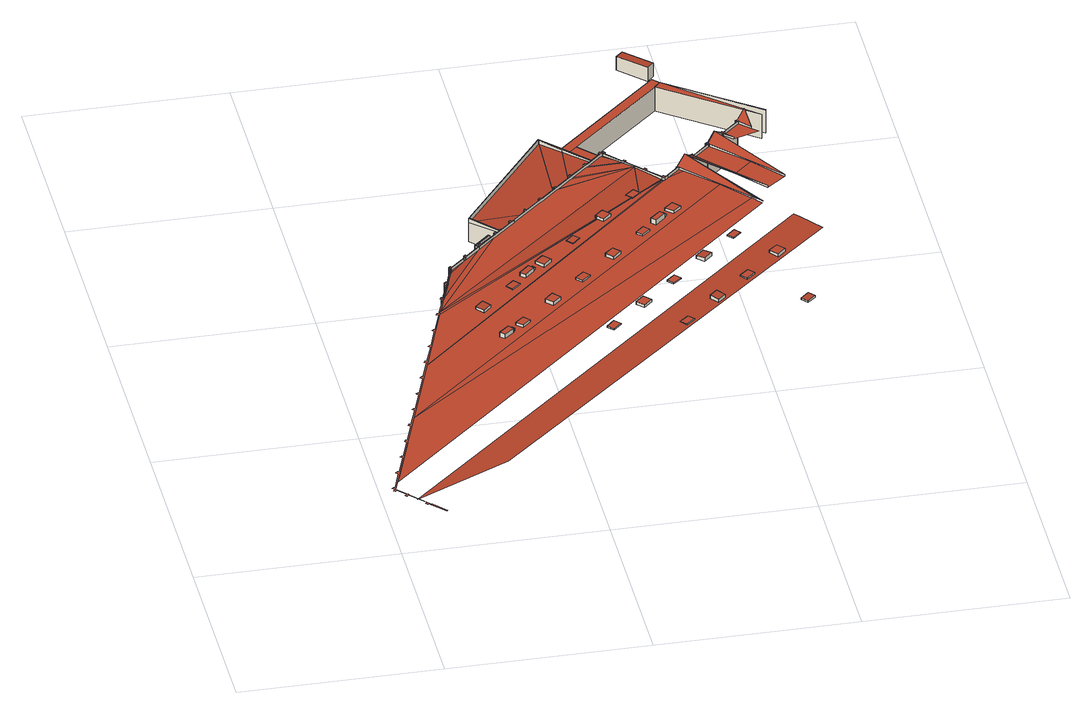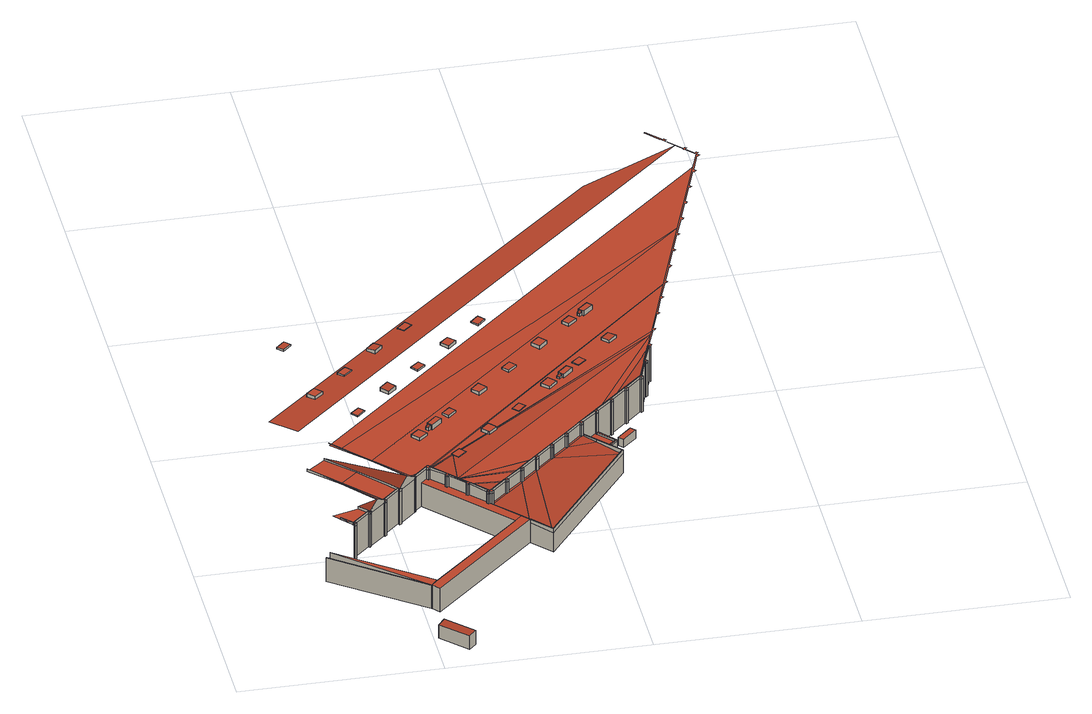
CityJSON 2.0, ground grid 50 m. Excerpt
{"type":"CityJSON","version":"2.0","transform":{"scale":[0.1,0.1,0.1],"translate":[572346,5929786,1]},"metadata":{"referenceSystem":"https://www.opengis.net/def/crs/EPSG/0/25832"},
"CityObjects":{
"building1":{"type":"Building","attributes":{"Grundfläche 2D":"14408.386619","Grundhöhe NN":"1.599"},"children":["building1-1","building1-2","building1-3","building1-4","building1-5","building1-6","building1-7","building1-8","building1-9","building1-10","building1-11","building1-12","building1-13","building1-14","building1-15","building1-16","building1-17","building1-18","building1-19","building1-20","building1-21","building1-22","building1-23","building1-24","building1-25","building1-26","building1-27","building1-28","building1-29","building1-30","building1-31"],"geometry":[{"type":"MultiSurface","lod":"3","boundaries":[[[0,1,2,3]],[[0,4,5,1]],[[6,7,8,9]],[[10,9,8]],[[1,11,12,2]],[[13,14,6,9,10]],[[11,1,5,15]],[[11,15,16,17]],[[11,17,18,12]],[[17,19,20,18]],[[19,17,16,21]],[[19,22,23,20]],[[22,19,21,24]],[[25,14,13,26]],[[26,27,28,29,30,31,32,33,34,25]],[[22,35,36,23]],[[35,22,24,37]],[[38,39,35,37,40,41]],[[42,31,30,43]],[[36,35,39,38,44,45]],[[43,30,46]],[[44,38,47,48]],[[47,38,41,49]],[[47,50,51,48]],[[50,47,49,52]],[[53,46,30]],[[54,55,56,10,8,57]],[[58,53,30,29,28,27,26,13,10,59,60,61]],[[56,59,10]],[[62,63,42,43,46,53]],[[50,64,65,51]],[[64,50,52,66]],[[67,62,53,58]],[[67,58,61,68]],[[69,64,66,70]],[[64,69,71,65]],[[71,69,72,73]],[[72,69,70,74]],[[73,72,75,76,77,78]],[[76,75,72,74,79,80]],[[81,82,83,84,85,86,87,88,89,90,91,92,93,94,95,96,97,98,99,100,7,6,14,25,34,33,32,31,42,63,62,67,68,101,102,103,104,105,106,107,108,109,110,111,112,113,114,115,116,117,118,119,120,121,122,123,124,125,126,127,128,129,130,131,132,133,134,135,136,137,138,139,140,141,142,143,144,145,146,147,148,149,150,151,152,153,154,155,156,157,158,159,160,161,162,163,164,165,166,167,168,169,170,171,172,173,174,175,176,177,178,179,180,181,182,183,184,185,186,187,188,189,190,191,192,193,194,195,196,197,80,79,74,70,66,52,49,41,40,37,24,21,16,15,5,4,198,199,200,201,202,203,204,205,206,207,208,209,210,211,212,213,214,215,216,217,218,219,220,221,222,223,224,225,226,227,228,229,230,231,232,233,234,235,236,237,238,239,240,241,242,243,244,245,246,247,248,249,250,251,252,253,254,255,256,257,258,259,260,261,262,263,264,265,266,267,268,269,270]],[[61,60,59,56,102,101,68]],[[77,76,271,272]],[[271,76,80,197]],[[273,271,197,196]],[[271,273,274,272]],[[274,273,275,276,277,278]],[[276,275,273,196,195,194]],[[276,279,280,277]],[[279,276,194,193]],[[279,281,282,280]],[[281,279,193,192]],[[283,284,285,286]],[[284,287,288,285]],[[289,281,192,191]],[[281,289,290,282]],[[286,290,289,291,292,293,283]],[[292,291,289,191,190,189]],[[292,294,295,293]],[[294,292,189,188]],[[56,55,54,296,297,298,299,104,103,102]],[[300,301,302,303,304]],[[287,284,283,293,295,305,306,307,308,309]],[[310,311,312]],[[313,314,315,316,317,318,319,320]],[[308,314,313,320,319,321,288,287,309]],[[322,323,324]],[[294,325,326,306,305,295]],[[326,325,294,188,187,186]],[[327,300,304,328]],[[314,329,330,315]],[[314,308,307,329]],[[312,331,332,333,334,335,336,337,338,310]],[[339,326,186,185]],[[326,339,330,329,307,306]],[[330,339,340,341,342,327,328]],[[341,340,339,185,184,183]],[[343,344,342,341]],[[343,341,183,182]],[[345,300,327,342]],[[105,104,299,346]],[[347,348,349,350,351,352,346,299,298,297,296,54,57,353,354]],[[300,345,355,356,302,301]],[[357,358,344,343]],[[357,343,182,181]],[[345,342,344,358]],[[359,360,303,302]],[[181,180,361,357]],[[357,361,345,358]],[[362,355,345,361]],[[362,361,180,179]],[[363,364,365,366,347,354,367]],[[368,369,355,362]],[[368,362,179,178]],[[319,370,371,321]],[[372,373,369,368]],[[372,368,178,177]],[[356,355,369,373,374]],[[375,376,372,177,176,175]],[[372,376,375,356,374,373]],[[375,377,378,356]],[[377,375,175,174]],[[377,379,380,381,382,378]],[[380,379,377,174,173,172]],[[383,384,385,359,302,356,378]],[[370,319,318,386]],[[387,388,381,380]],[[383,378,382,381,388]],[[364,363,367,389,390,391,392,393,394,395,366,365]],[[387,380,172,171]],[[396,397,398,390,324,323,399]],[[400,387,171,170]],[[400,383,388,387]],[[400,401,384,383]],[[401,400,170,169]],[[402,403,386,318,317,316,315,330,328,304,303,360,404,405,406,407,408,409,410,411]],[[401,412,413,384]],[[169,168,412,401]],[[414,415,413,412]],[[414,412,168,167]],[[416,417,384,413,415]],[[352,351,350,349,418,419,420,421,422,423,424,425,426,113,112,111,110,109,108,107,106,105,346]],[[427,428,429,430,431]],[[414,167,166,165,432,433]],[[414,433,432,417,416,415]],[[434,435,417,432]],[[434,432,165,164]],[[348,418,349]],[[436,437,435,434]],[[436,434,164,163]],[[394,393,392,391,390,398,397,396,399,395]],[[438,439,322,324,312,311,440]],[[435,441,442,443,385,384,417]],[[444,445,437,436]],[[365,364,363,367,363,364,365,366,395,366]],[[360,359,385,404]],[[404,385,443,405]],[[435,437,445,446]],[[444,436,163,162]],[[419,348,421,420]],[[348,419,418]],[[403,447,370,386]],[[447,448,371,370]],[[443,442,441,407,406,405]],[[449,444,162,161]],[[449,446,445,444]],[[450,451,446,449]],[[450,449,161,160]],[[450,452,453,454,455,451]],[[453,452,450,160,159,158]],[[456,457,403,402]],[[458,441,435,446,451,459,460,461,462]],[[463,464,454,453]],[[462,461,460,408,407,441,458]],[[348,465,421]],[[459,451,455,454,464]],[[422,466,467,423]],[[463,453,158,157]],[[421,465,468,469,470,422]],[[471,472,473,474]],[[475,456,402,411]],[[467,476,423]],[[476,477,424,423]],[[478,463,157,156]],[[463,478,459,464]],[[479,408,460,459,478]],[[479,478,156,155]],[[408,479,480,481,410,409]],[[481,480,479,155,154,153]],[[425,482,426]],[[424,477,482,425]],[[410,481,483,484,485,475,411]],[[484,483,481,153,152,151]],[[486,487,488,150,149,148]],[[488,487,486,489,490,491]],[[466,422,470]],[[488,491,485,484]],[[488,484,151,150]],[[486,492,493,494,495,489]],[[486,148,147,146,493,492]],[[114,113,426,482,477,476,467,466,470,469,468,465,121,120,119,118,117,116,115]],[[496,497,494,493]],[[395,347,366]],[[496,493,146,145]],[[498,499,144,143]],[[472,500,501,473]],[[498,502,503,499]],[[499,503,497,496]],[[499,496,145,144]],[[504,500,472,456,475,485,491,490,489,495,494,497,503,502,505,506,507,508,509,510,511]],[[465,348,122,121]],[[512,513,505,502,498]],[[348,347,123,122]],[[457,514,515,448,447,403]],[[512,498,143,142,513]],[[516,506,505,513]],[[516,513,142,141]],[[517,518,140,139]],[[517,508,507,518]],[[518,507,506,516]],[[518,516,141,140]],[[347,395,124,123]],[[517,519,509,508]],[[519,517,139,138]],[[395,399,323,322,439,128,127,126,125,124]],[[520,510,509,519]],[[520,519,138,137]],[[520,521,522,504,511,510]],[[520,137,136,135,522,521]],[[439,438,129,128]],[[504,522,523,524,501,500]],[[522,135,134,523]],[[129,438,525,130]],[[526,514,457,456,472,471,527]],[[438,440,525]],[[528,523,134,133]],[[523,528,529,524]],[[528,530,531,529]],[[528,133,132,530]],[[131,132,131,130]],[[530,532,533,531]],[[527,471,474,534]],[[535,536,537,538,132,131,130]],[[130,525,440,311,310,536,535]],[[132,538,539,540,541,532,530]],[[532,542,543,533]],[[532,544,545,546,547,548,542]],[[543,542,548,549]],[[549,548,547,546,550,551]],[[552,553,554,555,556,540,539,538]],[[537,557,538]],[[558,559,538]],[[550,546,560,561,562,563]],[[564,565,554,553,552,566,567]],[[558,538,557,568,569]],[[570,571,570,572,573,574,561,560,546,545,565,564,567,575,576,577]],[[578,574,579,580,581,582]],[[580,583,584,581]],[[561,574,578,562]],[[573,585,586,583,580,579,574]],[[583,586,587,584]],[[588,589,590,591,592]],[[588,572,570,589]],[[593,591,590,594,595,596,597,586]],[[586,597,598,587]],[[589,599,594,590]],[[526,527,600]],[[577,575,601,599,589,570]],[[514,526,602,515]],[[567,566,601,575]],[[602,526,603,604]],[[597,605,606,598]],[[607,608,595,594,609,610]],[[606,605,611,612,613,614]],[[597,615,616,617,612,611,605]],[[612,617,618,613]],[[619,610,609,620]],[[621,526,600]],[[617,622,623,618]],[[624,603,526]],[[625,626,627,622,617,616,619,620,628,629,630,629]],[[623,622,631,632,633,634]],[[632,635,636,633]],[[637,635,632,631,622,627,638]],[[635,637,639,636]],[[600,527,534,640,621]],[[641,642,643,644,645,646,647,648]],[[603,649,650,604]],[[648,647,646,626,625,629]],[[624,649,603]]],"semantics":{"surfaces":[{"type":"WallSurface"},{"type":"RoofSurface"}],"values":[0,0,0,1,0,0,0,0,0,0,0,0,0,0,0,0,0,0,0,0,1,0,0,0,0,1,1,1,1,0,0,0,0,0,0,0,0,0,0,0,1,0,0,0,0,0,0,0,0,0,0,0,0,0,0,0,0,0,0,0,0,0,1,1,0,0,1,0,0,0,0,0,1,0,0,0,0,0,0,1,0,1,1,0,0,1,0,0,0,0,0,1,0,0,0,0,0,1,0,0,0,0,0,0,1,0,0,1,1,0,1,0,0,0,0,1,0,0,0,0,1,0,1,0,0,0,0,1,0,0,1,1,1,0,1,0,0,1,0,1,1,0,0,0,0,0,0,0,0,0,0,1,0,0,1,1,1,0,1,0,0,1,1,0,0,0,0,0,0,1,1,0,0,0,0,1,0,0,0,0,0,0,1,0,0,0,0,0,0,1,0,0,0,0,0,0,0,0,0,0,0,0,0,0,0,0,0,0,0,0,0,0,0,1,1,0,0,0,0,0,0,0,1,0,0,0,1,0,0,1,1,1,0,0,1,1,0,0,0,1,0,1,0,0,0,1,0,0,0,1,0,0,1,0,1,0,0,1,0,1,1,0,0,1,0,0,1,0,0,1]}}]},
"building1-1":{"type":"BuildingInstallation","parents":["building1"],"geometry":[{"type":"MultiSurface","lod":"3","boundaries":[[[651,652,653,654]],[[655,656,652,651]],[[657,653,652,656,658,659,660,661]],[[657,662,654,653]],[[662,655,651,654]]],"semantics":{"surfaces":[{"type":"RoofSurface"},{"type":"WallSurface"}],"values":[0,1,1,1,1]}}]},
"building1-2":{"type":"BuildingInstallation","parents":["building1"],"geometry":[{"type":"MultiSurface","lod":"3","boundaries":[[[663,664,665,666]],[[666,665,667,668]],[[668,669,663,666]],[[664,663,669,670]],[[670,667,665,664]]],"semantics":{"surfaces":[{"type":"RoofSurface"},{"type":"WallSurface"}],"values":[0,1,1,1,1]}}]},
"building1-3":{"type":"BuildingInstallation","parents":["building1"],"geometry":[{"type":"MultiSurface","lod":"3","boundaries":[[[671,660,659,672]],[[658,673,672,659]],[[673,674,671,672]],[[674,661,660,671]]],"semantics":{"surfaces":[{"type":"RoofSurface"},{"type":"WallSurface"}],"values":[0,1,1,1]}}]},
"building1-4":{"type":"BuildingInstallation","parents":["building1"],"geometry":[{"type":"MultiSurface","lod":"3","boundaries":[[[675,676,677,678]],[[678,677,679,680]],[[675,678,680,681]],[[676,675,681,682]],[[677,676,682,679]]],"semantics":{"surfaces":[{"type":"RoofSurface"},{"type":"WallSurface"}],"values":[0,1,1,1,1]}}]},
"building1-5":{"type":"BuildingInstallation","parents":["building1"],"geometry":[{"type":"MultiSurface","lod":"3","boundaries":[[[683,684,685,686]],[[687,688,686,685]],[[683,686,688,689]],[[689,690,684,683]],[[685,684,690,687]]],"semantics":{"surfaces":[{"type":"RoofSurface"},{"type":"WallSurface"}],"values":[0,1,1,1,1]}}]},
"building1-6":{"type":"BuildingInstallation","parents":["building1"],"geometry":[{"type":"MultiSurface","lod":"3","boundaries":[[[691,692,693,694]],[[694,693,695,696]],[[691,694,696,697]],[[692,691,697,698]],[[693,692,698,695]]],"semantics":{"surfaces":[{"type":"RoofSurface"},{"type":"WallSurface"}],"values":[0,1,1,1,1]}}]},
"building1-7":{"type":"BuildingInstallation","parents":["building1"],"geometry":[{"type":"MultiSurface","lod":"3","boundaries":[[[699,700,701,702,703]],[[699,703,704,705]],[[705,706,700,699]],[[706,707,701,700]],[[708,709,710,711,704,703,702,701,707]]],"semantics":{"surfaces":[{"type":"RoofSurface"},{"type":"WallSurface"}],"values":[0,1,1,1,1]}}]},
"building1-8":{"type":"BuildingInstallation","parents":["building1"],"geometry":[{"type":"MultiSurface","lod":"3","boundaries":[[[712,713,714,715,716,717]],[[287,713,712,309]],[[287,284,714,713]],[[284,283,715,714]],[[293,716,715,283]],[[717,716,293,718]],[[718,309,712,717]]],"semantics":{"surfaces":[{"type":"RoofSurface"},{"type":"WallSurface"}],"values":[0,1,1,1,1,1,1]}}]},
"building1-9":{"type":"BuildingInstallation","parents":["building1"],"geometry":[{"type":"MultiSurface","lod":"3","boundaries":[[[719,710,709,720]],[[708,721,720,709]],[[721,722,719,720]],[[722,711,710,719]]],"semantics":{"surfaces":[{"type":"RoofSurface"},{"type":"WallSurface"}],"values":[0,1,1,1]}}]},
"building1-10":{"type":"BuildingInstallation","parents":["building1"],"geometry":[{"type":"MultiSurface","lod":"3","boundaries":[[[723,724,725,726]],[[727,728,726,725]],[[723,726,728,729]],[[729,730,724,723]],[[725,724,730,727]]],"semantics":{"surfaces":[{"type":"RoofSurface"},{"type":"WallSurface"}],"values":[0,1,1,1,1]}}]},
"building1-11":{"type":"BuildingInstallation","parents":["building1"],"geometry":[{"type":"MultiSurface","lod":"3","boundaries":[[[731,732,733,734]],[[734,733,735,736]],[[736,737,731,734]],[[732,731,737,738]],[[738,735,733,732]]],"semantics":{"surfaces":[{"type":"RoofSurface"},{"type":"WallSurface"}],"values":[0,1,1,1,1]}}]},
"building1-12":{"type":"BuildingInstallation","parents":["building1"],"geometry":[{"type":"MultiSurface","lod":"3","boundaries":[[[739,740,741,742]],[[742,741,743,744]],[[739,742,744,745]],[[740,739,745,746]],[[741,740,746,743]]],"semantics":{"surfaces":[{"type":"RoofSurface"},{"type":"WallSurface"}],"values":[0,1,1,1,1]}}]},
"building1-13":{"type":"BuildingInstallation","parents":["building1"],"geometry":[{"type":"MultiSurface","lod":"3","boundaries":[[[747,748,749,750]],[[750,749,751,752]],[[752,753,747,750]],[[748,747,753,754]],[[754,751,749,748]]],"semantics":{"surfaces":[{"type":"RoofSurface"},{"type":"WallSurface"}],"values":[0,1,1,1,1]}}]},
"building1-14":{"type":"BuildingInstallation","parents":["building1"],"geometry":[{"type":"MultiSurface","lod":"3","boundaries":[[[755,756,757,758]],[[758,757,759,760]],[[760,761,755,758]],[[756,755,761,762]],[[762,759,757,756]]],"semantics":{"surfaces":[{"type":"RoofSurface"},{"type":"WallSurface"}],"values":[0,1,1,1,1]}}]},
"building1-15":{"type":"BuildingInstallation","parents":["building1"],"geometry":[{"type":"MultiSurface","lod":"3","boundaries":[[[763,764,765,766]],[[766,765,767,768]],[[763,766,768,769]],[[764,763,769,770]],[[765,764,770,767]]],"semantics":{"surfaces":[{"type":"RoofSurface"},{"type":"WallSurface"}],"values":[0,1,1,1,1]}}]},
"building1-16":{"type":"BuildingInstallation","parents":["building1"],"geometry":[{"type":"MultiSurface","lod":"3","boundaries":[[[771,772,773,774]],[[774,773,775,776]],[[771,774,776,777]],[[772,771,777,778]],[[778,775,773,772]]],"semantics":{"surfaces":[{"type":"RoofSurface"},{"type":"WallSurface"}],"values":[0,1,1,1,1]}}]},
"building1-17":{"type":"BuildingInstallation","parents":["building1"],"geometry":[{"type":"MultiSurface","lod":"3","boundaries":[[[779,780,781,782,783,784,785]],[[786,787,780,779]],[[780,787,363,781]],[[398,788,783,782,781,363,391]],[[788,789,784,783]],[[392,364,785,784,789,397]],[[779,785,364,786]]],"semantics":{"surfaces":[{"type":"RoofSurface"},{"type":"WallSurface"}],"values":[0,1,1,1,1,1,1]}}]},
"building1-18":{"type":"BuildingInstallation","parents":["building1"],"geometry":[{"type":"MultiSurface","lod":"3","boundaries":[[[790,791,792,793]],[[793,792,794,795]],[[790,793,795,796]],[[791,790,796,797]],[[792,791,797,794]]],"semantics":{"surfaces":[{"type":"RoofSurface"},{"type":"WallSurface"}],"values":[0,1,1,1,1]}}]},
"building1-19":{"type":"BuildingInstallation","parents":["building1"],"geometry":[{"type":"MultiSurface","lod":"3","boundaries":[[[798,799,800,801]],[[801,800,802,803]],[[798,801,803,804]],[[799,798,804,805]],[[800,799,805,802]]],"semantics":{"surfaces":[{"type":"RoofSurface"},{"type":"WallSurface"}],"values":[0,1,1,1,1]}}]},
"building1-20":{"type":"BuildingInstallation","parents":["building1"],"geometry":[{"type":"MultiSurface","lod":"3","boundaries":[[[806,807,808,809]],[[809,808,810,811]],[[806,809,811,812]],[[807,806,812,813]],[[808,807,813,810]]],"semantics":{"surfaces":[{"type":"RoofSurface"},{"type":"WallSurface"}],"values":[0,1,1,1,1]}}]},
"building1-21":{"type":"BuildingInstallation","parents":["building1"],"geometry":[{"type":"MultiSurface","lod":"3","boundaries":[[[814,815,816,817]],[[818,819,815,814]],[[820,816,815,819,821,822,823,824]],[[820,825,817,816]],[[825,818,814,817]]],"semantics":{"surfaces":[{"type":"RoofSurface"},{"type":"WallSurface"}],"values":[0,1,1,1,1]}}]},
"building1-22":{"type":"BuildingInstallation","parents":["building1"],"geometry":[{"type":"MultiSurface","lod":"3","boundaries":[[[826,827,828,829,830,831,832]],[[833,396,834,831,830]],[[394,366,832,831,834]],[[826,832,366,835]],[[835,836,827,826]],[[393,837,833,830,829,828,827,836,365]]],"semantics":{"surfaces":[{"type":"RoofSurface"},{"type":"WallSurface"}],"values":[0,1,1,1,1,1]}}]},
"building1-23":{"type":"BuildingInstallation","parents":["building1"],"geometry":[{"type":"MultiSurface","lod":"3","boundaries":[[[838,839,823,822]],[[821,840,838,822]],[[840,841,839,838]],[[841,824,823,839]]],"semantics":{"surfaces":[{"type":"RoofSurface"},{"type":"WallSurface"}],"values":[0,1,1,1]}}]},
"building1-24":{"type":"BuildingInstallation","parents":["building1"],"geometry":[{"type":"MultiSurface","lod":"3","boundaries":[[[842,843,844,845]],[[845,844,846,847]],[[842,845,847,848]],[[843,842,848,849]],[[844,843,849,846]]],"semantics":{"surfaces":[{"type":"RoofSurface"},{"type":"WallSurface"}],"values":[0,1,1,1,1]}}]},
"building1-25":{"type":"BuildingInstallation","parents":["building1"],"geometry":[{"type":"MultiSurface","lod":"3","boundaries":[[[850,851,852,853]],[[853,852,854,855]],[[850,853,855,856]],[[851,850,856,857]],[[852,851,857,854]]],"semantics":{"surfaces":[{"type":"RoofSurface"},{"type":"WallSurface"}],"values":[0,1,1,1,1]}}]},
"building1-26":{"type":"BuildingInstallation","parents":["building1"],"geometry":[{"type":"MultiSurface","lod":"3","boundaries":[[[858,859,860,861]],[[861,860,862,863]],[[858,861,863,864]],[[859,858,864,865]],[[860,859,865,862]]],"semantics":{"surfaces":[{"type":"RoofSurface"},{"type":"WallSurface"}],"values":[0,1,1,1,1]}}]},
"building1-27":{"type":"BuildingInstallation","parents":["building1"],"geometry":[{"type":"MultiSurface","lod":"3","boundaries":[[[866,867,868,869]],[[869,868,870,871]],[[866,869,871,872]],[[867,866,872,873]],[[868,867,873,870]]],"semantics":{"surfaces":[{"type":"RoofSurface"},{"type":"WallSurface"}],"values":[0,1,1,1,1]}}]},
"building1-28":{"type":"BuildingInstallation","parents":["building1"],"geometry":[{"type":"MultiSurface","lod":"3","boundaries":[[[874,875,876,877]],[[877,876,878,879]],[[874,877,879,880]],[[875,874,880,881]],[[876,875,881,878]]],"semantics":{"surfaces":[{"type":"RoofSurface"},{"type":"WallSurface"}],"values":[0,1,1,1,1]}}]},
"building1-29":{"type":"BuildingInstallation","parents":["building1"],"geometry":[{"type":"MultiSurface","lod":"3","boundaries":[[[882,883,884,885]],[[884,883,886,887]],[[885,884,887,888]],[[882,885,888,889]],[[883,882,889,886]]],"semantics":{"surfaces":[{"type":"RoofSurface"},{"type":"WallSurface"}],"values":[0,1,1,1,1]}}]},
"building1-30":{"type":"BuildingInstallation","parents":["building1"],"geometry":[{"type":"MultiSurface","lod":"3","boundaries":[[[556,555,554,890,588,592,591,593,891,892,893,894,895,896,897,898,899,900,541,540]],[[586,583,891,593]],[[583,580,892,891]],[[580,579,574,894,893,892]],[[574,561,895,894]],[[561,560,546,897,896,895]],[[546,547,548,899,898,897]],[[548,542,900,899]],[[542,532,541,900]],[[555,554,555,556]],[[571,890,554,565]],[[572,588,890,571]]],"semantics":{"surfaces":[{"type":"RoofSurface"},{"type":"WallSurface"}],"values":[0,1,1,1,1,1,1,1,1,1,1,1]}}]},
"building1-31":{"type":"BuildingInstallation","parents":["building1"],"geometry":[{"type":"MultiSurface","lod":"3","boundaries":[[[901,646,645,644,643,902,903,904,905,906,907,908,909,910,596,595,608,607,610]],[[637,635,903,902]],[[635,632,904,903]],[[632,631,622,906,905,904]],[[622,617,907,906]],[[617,612,908,907]],[[612,611,605,910,909,908]],[[605,597,596,910]],[[607,610,607,608]],[[619,630,901,610]],[[626,646,901,630]],[[645,644,645,646]]],"semantics":{"surfaces":[{"type":"RoofSurface"},{"type":"WallSurface"}],"values":[0,1,1,1,1,1,1,1,1,1,1,1]}}]},
"building2":{"type":"Building","attributes":{"Grundfläche 2D":"7.906315","Grundhöhe NN":"1.664"},"geometry":[{"type":"Solid","lod":"3","boundaries":[[[[911,912,913,914]],[[915,916,914,913]],[[916,917,911,914]],[[917,918,912,911]],[[918,915,913,912]],[[918,917,916,915]]]],"semantics":{"surfaces":[{"type":"RoofSurface"},{"type":"WallSurface"},{"type":"GroundSurface"}],"values":[[0,1,1,1,1,2]]}}]},
"building3":{"type":"Building","attributes":{"Grundfläche 2D":"22.627866","Grundhöhe NN":"1.625"},"geometry":[{"type":"Solid","lod":"3","boundaries":[[[[919,920,921,922]],[[923,924,922,921]],[[924,925,919,922]],[[925,926,920,919]],[[926,923,921,920]],[[926,925,924,923]]]],"semantics":{"surfaces":[{"type":"RoofSurface"},{"type":"WallSurface"},{"type":"GroundSurface"}],"values":[[0,1,1,1,1,2]]}}]}
},
"vertices":[
[280,900,102],[283,897,102],[283,897,6],[280,900,6],[280,900,106],[283,897,106],[286,898,106],[285,897,106],[285,897,102],[286,898,102],[288,904,102],[304,954,101],[304,954,6],[308,959,101],[308,959,106],[304,954,106],[299,960,106],[299,960,100],[299,960,6],[303,964,100],[303,964,6],[303,964,106],[306,961,100],[306,961,6],[306,961,106],[308,961,106],[308,961,101],[308,962,101],[310,967,100],[310,968,100],[324,1006,99],[324,1006,106],[310,968,106],[310,967,106],[308,962,106],[326,1018,99],[326,1018,6],[326,1018,106],[323,1022,99],[325,1019,99],[325,1019,106],[323,1022,106],[328,1017,106],[328,1017,99],[323,1022,6],[325,1019,6],[329,1018,99],[327,1026,99],[327,1026,6],[327,1026,106],[331,1022,99],[331,1022,6],[331,1022,106],[365,1051,99],[454,1133,99],[416,1098,99],[411,1093,99],[269,851,103],[369,1055,99],[410,1093,99],[408,1090,99],[370,1055,99],[365,1051,106],[329,1018,106],[370,1059,99],[370,1059,6],[370,1059,106],[369,1055,106],[370,1055,106],[367,1063,99],[367,1063,106],[367,1063,6],[371,1067,99],[371,1067,6],[371,1067,106],[372,1067,99],[375,1063,99],[375,1063,6],[372,1067,6],[372,1067,106],[375,1063,106],[110,9,106],[111,10,106],[112,11,106],[82,44,106],[81,44,106],[77,49,106],[37,94,106],[35,97,106],[33,99,106],[11,123,106],[11,125,106],[25,162,106],[25,163,106],[115,416,106],[193,636,106],[263,835,106],[266,843,106],[267,846,106],[269,850,106],[269,851,106],[410,1093,106],[411,1093,106],[509,1183,106],[514,1187,106],[514,1188,106],[553,1224,106],[596,1263,106],[597,1264,106],[727,1383,106],[732,1387,106],[770,1422,106],[771,1423,106],[774,1425,106],[775,1423,106],[811,1384,106],[812,1384,106],[815,1380,106],[816,1380,106],[817,1378,106],[835,1359,106],[836,1358,106],[836,1357,106],[837,1356,106],[890,1298,106],[892,1295,106],[893,1295,106],[894,1293,106],[896,1292,106],[905,1301,106],[938,1332,106],[937,1333,106],[935,1335,106],[933,1333,106],[935,1331,106],[900,1298,106],[898,1300,106],[895,1303,106],[892,1300,106],[859,1335,106],[863,1338,106],[859,1343,106],[855,1340,106],[819,1379,106],[822,1383,106],[818,1387,106],[815,1384,106],[814,1384,106],[778,1423,106],[778,1424,106],[782,1427,106],[778,1431,106],[774,1428,106],[774,1427,106],[773,1428,106],[769,1431,106],[765,1427,106],[768,1423,106],[729,1387,106],[728,1387,106],[725,1391,106],[720,1387,106],[724,1383,106],[684,1347,106],[681,1351,106],[676,1347,106],[676,1346,106],[680,1343,106],[640,1306,106],[637,1310,106],[632,1306,106],[636,1302,106],[596,1266,106],[593,1269,106],[592,1269,106],[588,1265,106],[591,1262,106],[592,1261,106],[552,1225,106],[548,1229,106],[544,1225,106],[547,1221,106],[508,1184,106],[504,1188,106],[500,1185,106],[500,1184,106],[504,1180,106],[502,1179,106],[463,1144,106],[460,1148,106],[457,1145,106],[456,1144,106],[459,1140,106],[419,1104,106],[416,1108,106],[411,1104,106],[411,1103,106],[415,1100,106],[276,895,106],[281,890,106],[260,833,106],[257,835,106],[257,836,106],[253,831,106],[255,829,106],[258,826,106],[238,768,106],[235,771,106],[231,767,106],[235,762,106],[215,705,106],[212,707,106],[208,703,106],[213,698,106],[192,641,106],[190,643,106],[189,644,106],[185,639,106],[188,637,106],[190,634,106],[189,633,106],[169,577,106],[167,580,106],[162,575,106],[167,570,106],[147,512,106],[144,515,106],[140,512,106],[142,509,106],[144,506,106],[124,449,106],[121,452,106],[117,448,106],[120,445,106],[122,442,106],[101,385,106],[98,387,106],[98,388,106],[94,383,106],[99,378,106],[79,321,106],[76,324,106],[72,319,106],[74,316,106],[76,314,106],[56,257,106],[53,260,106],[49,255,106],[54,250,106],[33,193,106],[30,196,106],[25,191,106],[30,186,106],[11,130,106],[8,132,106],[3,128,106],[9,122,106],[8,121,106],[5,118,106],[9,114,106],[13,117,106],[31,98,106],[31,97,106],[27,94,106],[31,89,106],[35,93,106],[72,53,106],[68,50,106],[68,49,106],[72,45,106],[75,47,106],[415,1100,99],[415,1100,6],[411,1103,99],[411,1103,6],[411,1104,99],[416,1108,99],[416,1108,6],[411,1104,6],[419,1104,99],[419,1104,6],[459,1140,99],[459,1140,6],[457,1145,42],[419,1188,42],[419,1188,6],[457,1145,6],[460,1226,42],[460,1226,6],[456,1144,99],[456,1144,6],[457,1145,99],[460,1148,99],[460,1148,42],[463,1144,99],[463,1144,42],[459,1137,99],[498,1173,99],[509,1183,99],[514,1187,99],[474,1214,65],[463,1226,64],[424,1269,60],[424,1269,71],[474,1214,71],[502,1179,42],[504,1180,42],[500,1184,42],[499,1183,42],[463,1223,42],[1081,1176,100],[1020,1243,103],[115,416,103],[463,1223,64],[499,1183,68],[499,1183,71],[463,1223,71],[460,1226,71],[421,1269,71],[421,1269,60],[460,1226,64],[421,1269,6],[894,1293,99],[893,1295,99],[193,636,99],[502,1179,99],[504,1180,99],[500,1185,68],[500,1185,71],[500,1184,68],[500,1184,71],[82,323,102],[80,317,102],[37,196,100],[25,163,99],[1102,1153,99],[1100,1156,99],[1089,1167,100],[1089,1168,100],[500,1184,99],[500,1185,99],[504,1188,99],[504,1188,68],[508,1184,99],[508,1184,68],[544,1225,68],[514,1188,99],[837,1356,103],[836,1357,103],[640,1303,99],[597,1264,99],[596,1263,99],[553,1224,99],[269,850,103],[267,847,103],[548,1229,68],[588,1265,68],[547,1221,99],[547,1221,68],[648,1561,60],[648,1561,71],[544,1225,99],[548,1229,99],[706,1165,100],[728,1181,100],[804,1236,100],[826,1252,100],[267,846,103],[552,1225,99],[552,1225,68],[649,1565,60],[649,1565,6],[592,1261,99],[592,1261,68],[591,1262,68],[588,1265,99],[591,1262,99],[592,1269,99],[592,1269,68],[593,1269,99],[596,1266,99],[596,1266,68],[593,1269,68],[632,1306,68],[637,1310,68],[649,1561,60],[649,1565,71],[636,1302,99],[636,1302,68],[266,843,103],[263,835,103],[707,1163,100],[729,1180,100],[804,1235,100],[827,1252,99],[890,1298,99],[825,1246,100],[731,1178,100],[709,1161,100],[892,1295,99],[632,1306,99],[637,1310,99],[712,1496,71],[695,1515,71],[649,1561,71],[649,1562,71],[693,1513,71],[695,1512,71],[769,1431,71],[773,1428,71],[774,1427,71],[774,1428,71],[640,1306,99],[640,1306,68],[680,1343,99],[680,1343,68],[676,1346,68],[676,1347,68],[645,1307,99],[683,1343,99],[684,1343,99],[689,1348,99],[727,1383,99],[732,1387,99],[770,1422,99],[771,1423,99],[774,1425,99],[53,75,103],[297,196,100],[1220,1024,98],[1175,1073,103],[1163,1086,103],[676,1347,99],[676,1346,99],[681,1351,99],[681,1351,68],[684,1347,99],[684,1347,68],[905,1301,99],[896,1292,99],[948,1322,100],[695,1512,63],[693,1513,63],[649,1562,60],[724,1383,99],[724,1383,68],[720,1387,68],[695,1515,63],[695,1515,6],[720,1387,99],[725,1391,99],[725,1391,68],[728,1387,99],[729,1387,99],[729,1387,68],[728,1387,68],[712,1496,72],[695,1515,72],[710,1495,64],[765,1427,68],[769,1431,68],[726,1478,65],[711,1494,64],[768,1423,99],[768,1423,68],[836,1358,103],[815,1380,102],[812,1384,102],[835,1359,103],[817,1378,102],[816,1380,102],[731,1514,72],[731,1513,72],[731,1513,6],[731,1514,6],[774,1428,72],[811,1384,102],[801,1395,101],[765,1427,99],[769,1431,99],[773,1428,99],[774,1427,99],[775,1423,99],[774,1428,99],[778,1431,99],[778,1431,72],[778,1423,99],[778,1424,99],[782,1427,99],[778,1423,72],[778,1424,72],[782,1427,72],[814,1384,102],[815,1384,102],[815,1384,72],[814,1384,72],[818,1387,102],[818,1387,72],[819,1379,102],[822,1383,102],[915,1313,72],[915,1313,6],[819,1379,72],[822,1383,72],[900,1298,72],[855,1340,72],[859,1343,72],[863,1338,72],[859,1335,72],[892,1300,72],[895,1303,72],[898,1300,72],[839,1358,103],[855,1340,102],[961,1760,72],[961,1760,6],[859,1343,102],[859,1335,102],[863,1338,102],[892,1300,99],[895,1303,99],[898,1300,99],[900,1298,99],[935,1331,99],[935,1331,6],[938,1332,99],[977,1742,72],[961,1725,72],[933,1333,99],[933,1333,6],[935,1335,99],[935,1335,6],[977,1373,99],[977,1373,6],[961,1725,6],[948,1322,106],[1081,1176,105],[1089,1168,105],[957,1355,125],[977,1373,107],[978,1375,106],[977,1373,106],[975,1376,99],[975,1376,6],[979,1375,99],[981,1373,99],[983,1375,99],[980,1379,99],[980,1380,99],[980,1380,6],[983,1375,6],[980,1379,6],[1127,1213,105],[1003,1349,106],[982,1372,106],[981,1373,106],[979,1375,106],[1089,1167,105],[1103,1152,105],[1104,1151,105],[984,1375,99],[1023,1412,99],[1023,1412,6],[984,1375,6],[1003,1349,100],[982,1372,99],[1127,1213,100],[1064,1283,103],[1100,1156,105],[1102,1153,105],[1028,1413,99],[1026,1412,99],[1027,1413,99],[1026,1414,99],[1024,1412,99],[1109,1324,103],[1060,1377,101],[1060,1378,101],[1024,1412,6],[1019,1416,99],[1019,1417,99],[1019,1417,6],[1019,1416,6],[1024,1420,99],[1024,1420,6],[1024,1416,99],[1026,1418,99],[1026,1418,6],[1027,1413,106],[1028,1413,106],[1026,1418,107],[1025,1417,106],[1024,1416,106],[1026,1418,106],[1045,1436,125],[1067,1456,106],[1066,1454,106],[1066,1454,99],[1066,1454,6],[1176,1251,106],[961,1725,73],[1176,1251,100],[977,1742,6],[979,1743,72],[979,1743,6],[1064,1456,99],[1064,1456,6],[1070,1454,106],[1068,1456,106],[1090,1431,106],[1070,1453,106],[1066,1458,99],[1068,1460,99],[1068,1460,6],[1066,1458,6],[1068,1456,99],[1070,1454,99],[1072,1456,99],[1072,1456,6],[1070,1453,99],[1090,1431,100],[1184,1559,73],[1112,1493,99],[1112,1493,6],[1196,1578,72],[1116,1493,99],[1115,1494,99],[1114,1495,99],[1155,1451,101],[1140,1467,100],[1074,1457,99],[1110,1496,99],[1108,1498,99],[1108,1498,6],[1110,1496,6],[1112,1501,99],[1112,1501,6],[1114,1499,99],[1112,1497,99],[1114,1499,6],[1184,1559,6],[1133,1517,125],[1114,1499,108],[1112,1498,106],[1112,1497,106],[1114,1495,106],[1115,1494,106],[1116,1493,106],[1140,1467,106],[1198,1580,72],[1198,1580,6],
[393,703,115],[417,725,115],[407,737,115],[382,715,115],[393,703,103],[417,725,103],[407,737,102],[416,727,102],[416,727,114],[410,733,114],[410,733,102],[382,715,102],
[351,843,109],[367,825,107],[387,844,107],[371,862,109],[387,844,100],[371,862,101],[351,843,101],[367,825,100],
[417,739,110],[422,733,110],[422,733,102],[417,739,102],
[429,756,110],[443,741,110],[464,760,110],[450,775,110],[464,760,103],[450,775,102],[429,756,102],[443,741,103],
[461,941,103],[440,923,103],[453,907,103],[474,926,103],[453,907,100],[474,926,100],[461,941,101],[440,923,101],
[516,837,112],[533,819,112],[554,838,112],[537,857,112],[554,838,103],[537,857,102],[516,837,102],[533,819,103],
[481,961,111],[492,950,111],[517,973,111],[515,975,111],[506,985,111],[506,985,101],[481,961,101],[492,950,100],[517,973,100],[515,975,100],[515,975,109],[509,981,109],[509,981,101],
[463,1223,47],[460,1226,47],[419,1188,47],[457,1145,47],[460,1148,47],[424,1188,47],[424,1188,42],
[516,988,106],[522,981,106],[522,981,100],[516,988,101],
[544,986,108],[565,1006,108],[548,1024,108],[527,1005,108],[548,1024,101],[527,1005,101],[544,986,100],[565,1006,100],
[638,706,104],[652,691,104],[672,711,104],[658,726,104],[672,711,101],[658,726,100],[638,706,100],[652,691,101],
[606,918,108],[620,902,108],[641,922,108],[628,937,108],[641,922,103],[628,937,102],[606,918,102],[620,902,103],
[617,1084,102],[631,1069,102],[651,1089,102],[637,1103,102],[651,1089,100],[637,1103,101],[617,1084,101],[631,1069,100],
[724,789,108],[741,771,108],[762,790,108],[745,808,108],[762,790,101],[745,808,100],[724,789,100],[741,771,101],
[694,1000,111],[710,981,111],[731,1001,111],[715,1019,111],[731,1001,103],[715,1019,102],[694,1000,102],[710,981,103],
[811,694,102],[824,679,102],[846,699,102],[833,713,102],[846,699,99],[833,713,101],[811,694,101],[824,679,99],
[724,1185,108],[704,1167,108],[706,1165,108],[707,1163,108],[721,1148,108],[741,1167,108],[728,1181,108],[724,1185,101],[704,1167,101],[721,1148,100],[741,1167,100],
[815,869,104],[828,854,104],[849,872,104],[836,887,104],[849,872,101],[836,887,100],[815,869,100],[828,854,101],
[784,1079,108],[797,1065,108],[818,1083,108],[805,1098,108],[818,1083,103],[805,1098,102],[784,1079,102],[797,1065,103],
[899,777,110],[916,759,107],[936,777,107],[919,795,110],[936,777,99],[919,795,101],[899,777,101],[916,759,99],
[838,1106,116],[863,1130,116],[853,1141,116],[827,1117,116],[838,1106,103],[863,1130,103],[853,1141,102],[862,1131,103],[862,1131,114],[856,1138,114],[856,1138,102],[827,1117,102],
[815,1265,102],[794,1247,102],[804,1236,102],[804,1235,102],[807,1231,102],[829,1249,102],[826,1252,102],[807,1231,100],[829,1249,99],[815,1265,100],[794,1247,100],[806,1232,100],
[868,1137,110],[862,1143,110],[868,1137,103],[862,1143,102],
[902,951,109],[918,933,111],[939,952,111],[922,970,109],[939,952,101],[922,970,100],[902,951,100],[918,933,101],
[908,1162,110],[891,1181,110],[870,1162,110],[887,1144,110],[870,1162,102],[887,1144,103],[908,1162,103],[891,1181,102],
[988,856,104],[1001,841,104],[1023,860,104],[1010,875,104],[1023,860,99],[1010,875,101],[988,856,101],[1001,841,99],
[992,1030,103],[1005,1016,103],[1026,1034,103],[1013,1049,103],[1026,1034,101],[1013,1049,100],[992,1030,100],[1005,1016,101],
[1107,726,108],[1121,711,107],[1142,730,107],[1128,745,108],[1142,730,102],[1128,745,103],[1107,726,103],[1121,711,102],
[1075,939,109],[1092,920,108],[1113,939,108],[1096,957,109],[1092,920,99],[1113,939,99],[1096,957,101],[1075,939,101],
[1026,1412,106],[1024,1420,106],[1019,1417,106],[1019,1416,106],[1024,1412,106],[1023,1412,106],[984,1375,106],[983,1375,106],[980,1379,106],[980,1380,106],[975,1376,106],
[1074,1457,106],[1114,1499,106],[1112,1501,106],[1108,1498,106],[1110,1496,106],[1112,1493,106],[1072,1456,106],[1068,1460,106],[1066,1458,106],[1064,1456,106],
[399,1165,30],[363,1132,30],[374,1120,30],[410,1153,30],[374,1120,7],[410,1153,7],[399,1165,7],[363,1132,7],
[970,1850,45],[988,1869,43],[926,1930,43],[908,1912,45],[926,1930,6],[908,1912,6],[970,1850,6],[988,1869,6]
]}
